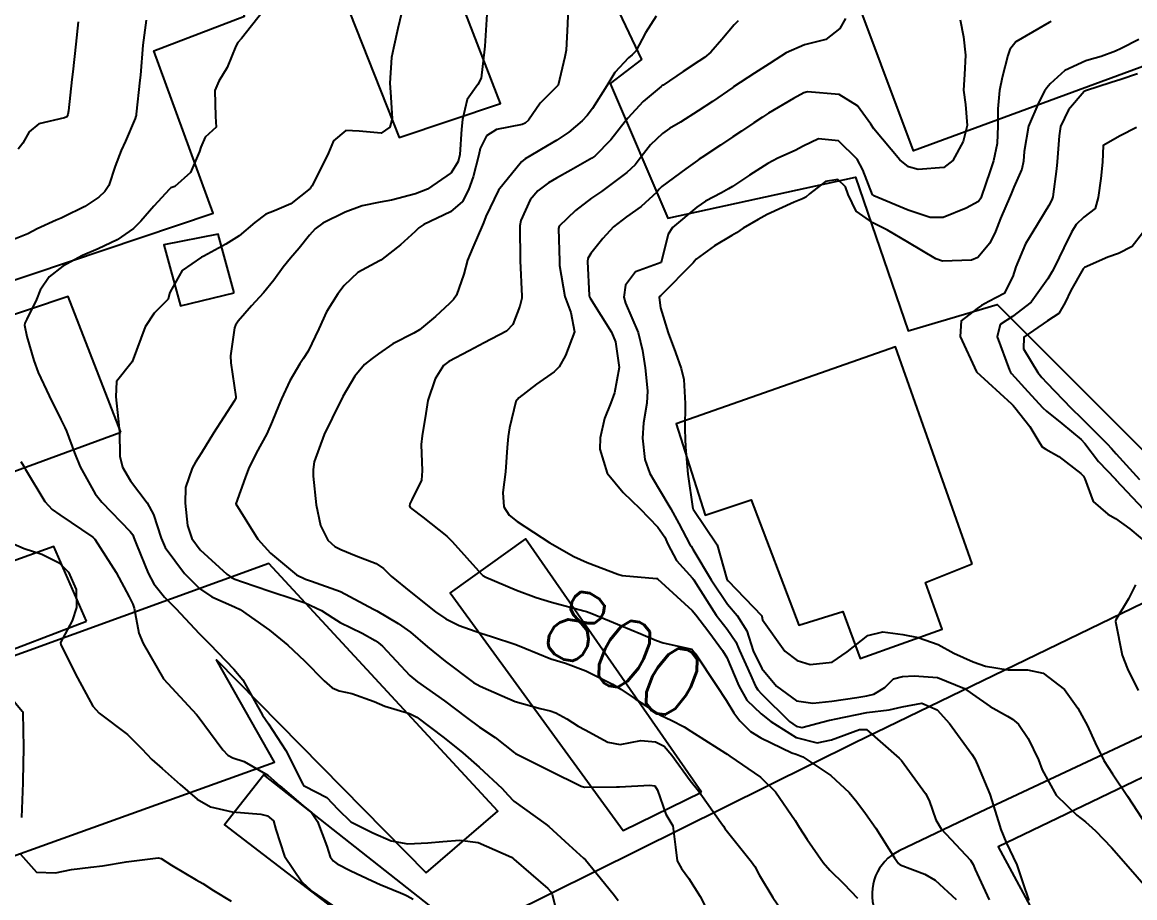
# Model space of a CAD drawing. Header units: metres. Extents: x 307586 to 320046, y 7427249 to 7434250.
# Drawn here: x 318907.2 to 318970.4, y 7428874.4 to 7428924.1 of the extents above; entities that cross this region are included whole.
import ezdxf
from ezdxf.enums import TextEntityAlignment as Align

# ---------------------------------------------------------------- set-up
doc = ezdxf.new("R2010")
doc.units = ezdxf.units.M
doc.header["$MEASUREMENT"] = 0
for name, color, linetype in [('Cotas', 45, 'Continuous'), ('Curvas de Nivel 1m', 11, 'Continuous'), ('Curvas de Nivel 5m', 15, 'Continuous'), ('Edificações', 30, 'Continuous'), ('Vias Primárias', 230, 'Continuous')]:
    doc.layers.add(name, color=color, linetype=linetype)
doc.styles.add('Style-STANDARD', font='STANDARD.shx')

msp = doc.modelspace()

# ---------------------------------------------------------------- linework, layer by layer
at = {"layer": 'Curvas de Nivel 1m', "flags": 128}
for points, elevation in [([(318928.72, 7428924.659), (318928.515, 7428923.78), (318928.256, 7428922.664), (318928.143, 7428922.136), (318928.058, 7428920.665), (318928.098, 7428920.155), (318928.18, 7428918.664), (318928.06, 7428918.17), (318927.56, 7428917.829), (318926.303, 7428917.942), (318925.562, 7428917.977), (318924.854, 7428917.4), (318924.573, 7428916.705), (318923.636, 7428914.83), (318923.55, 7428914.72), (318923.523, 7428914.69), (318922.422, 7428913.823), (318921.503, 7428913.412), (318921.013, 7428913.234), (318920.386, 7428912.757), (318919.485, 7428911.991), (318918.735, 7428911.523), (318917.473, 7428910.836), (318917.443, 7428910.821), (318917.341, 7428910.791), (318916.248, 7428910.019), (318915.56, 7428908.809), (318915.538, 7428908.723), (318915.447, 7428908.394), (318914.658, 7428907.599), (318914.141, 7428906.829), (318913.403, 7428904.84), (318912.513, 7428903.722), (318912.471, 7428902.849), (318912.618, 7428901.589), (318912.692, 7428900.847), (318912.707, 7428899.478), (318912.86, 7428898.845), (318913.321, 7428898.073), (318914.258, 7428896.826), (318914.629, 7428896.152), (318915.056, 7428894.813), (318915.275, 7428894.284), (318916.392, 7428892.799), (318917.244, 7428891.948), (318917.934, 7428891.474), (318919.234, 7428890.899), (318919.544, 7428890.757), (318921.221, 7428889.581), (318922.257, 7428888.73), (318923.2, 7428887.835), (318924.322, 7428886.703), (318924.786, 7428886.303), (318925.177, 7428886.123), (318925.889, 7428885.97), (318927.172, 7428885.531), (318927.773, 7428885.265), (318929.165, 7428884.838), (318929.589, 7428884.636), (318931.151, 7428883.465), (318932.198, 7428882.609), (318933.131, 7428881.787), (318934.433, 7428880.58), (318934.758, 7428880.224), (318935.106, 7428879.854), (318936.923, 7428878.552), (318937.091, 7428878.419), (318938.231, 7428877.377), (318939.064, 7428876.622), (318939.172, 7428876.519), (318939.77, 7428875.799), (318940.822, 7428874.502), (318941.04, 7428874.215)], 804), ([(318933.562, 7428924.601), (318933.454, 7428922.772), (318933.439, 7428922.602), (318933.253, 7428920.949), (318933.053, 7428920.605), (318932.457, 7428919.739), (318932.186, 7428918.614), (318932.128, 7428918.051), (318932.028, 7428916.615), (318931.942, 7428916.213), (318931.533, 7428915.581), (318930.202, 7428914.64), (318929.52, 7428914.378), (318928.154, 7428914.026), (318927.515, 7428913.904), (318926.488, 7428913.705), (318925.509, 7428913.347), (318924.249, 7428912.709), (318923.811, 7428912.402), (318923.493, 7428912.037), (318922.91, 7428911.294), (318922.403, 7428910.731), (318921.985, 7428910.217), (318921.46, 7428909.477), (318920.866, 7428908.749), (318920.188, 7428908.012), (318919.429, 7428907.152), (318919.273, 7428906.924), (318919.218, 7428906.772), (318919.001, 7428905.18), (318919.017, 7428904.774), (318919.307, 7428902.838), (318919.296, 7428902.771), (318919.202, 7428902.602), (318918.03, 7428900.78), (318917.342, 7428899.66), (318917.007, 7428899.123), (318916.814, 7428898.795), (318916.434, 7428897.681), (318916.413, 7428896.799), (318916.557, 7428895.531), (318916.793, 7428894.795), (318917.273, 7428894.142), (318918.789, 7428892.767), (318919.058, 7428892.57), (318919.25, 7428892.479), (318919.672, 7428892.332), (318921.243, 7428891.796), (318922.617, 7428891.349), (318923.239, 7428891.132), (318924.175, 7428890.706), (318924.81, 7428890.277), (318925.226, 7428890.023), (318926.486, 7428889.411), (318927.216, 7428888.99), (318927.41, 7428888.862), (318927.641, 7428888.664), (318929.188, 7428887.008), (318929.625, 7428886.636), (318931.172, 7428885.553), (318932.408, 7428884.608), (318933.158, 7428884.066), (318934.039, 7428883.474), (318935.143, 7428882.609), (318935.205, 7428882.569), (318937.129, 7428881.609), (318938.932, 7428880.707), (318939.115, 7428880.66), (318940.939, 7428880.678), (318941.116, 7428880.681), (318942.839, 7428880.761), (318943.117, 7428880.728), (318943.271, 7428880.478), (318943.745, 7428879.116), (318944.134, 7428878.464), (318944.288, 7428877.248), (318944.385, 7428876.46), (318944.63, 7428876.028), (318945.053, 7428875.469), (318945.705, 7428874.443), (318946.381, 7428873.085)], 803), ([(318914.213, 7428924.252), (318914.013, 7428922.834), (318913.881, 7428921.121), (318913.853, 7428920.836), (318913.642, 7428918.907), (318913.634, 7428918.839), (318913.621, 7428918.79), (318913.57, 7428918.656), (318913.022, 7428917.375), (318912.78, 7428916.848), (318912.435, 7428915.949), (318912.082, 7428914.854), (318911.862, 7428914.512), (318911.513, 7428914.196), (318910.718, 7428913.658), (318909.495, 7428913.057), (318909.378, 7428913.008), (318909.093, 7428912.894), (318908.008, 7428912.384), (318907.485, 7428912.11), (318906.633, 7428911.767)], 806), ([(318910.345, 7428924.166), (318910.202, 7428922.881), (318910.032, 7428921.318), (318909.985, 7428920.884), (318909.794, 7428919.106), (318909.756, 7428918.887), (318909.692, 7428918.767), (318909.57, 7428918.697), (318908.11, 7428918.36), (318907.558, 7428917.9), (318907.2, 7428917.261), (318906.93, 7428916.916)], 807), ([(318938.167, 7428924.545), (318938.154, 7428924.028), (318938.072, 7428922.546), (318937.999, 7428922.164), (318937.621, 7428920.55), (318937.61, 7428920.533), (318937.593, 7428920.512), (318936.603, 7428919.539), (318935.937, 7428918.566), (318935.746, 7428918.393), (318935.569, 7428918.325), (318934.112, 7428918.044), (318933.559, 7428917.674), (318933.192, 7428916.959), (318933.105, 7428916.604), (318932.794, 7428915.344), (318932.534, 7428914.61), (318932.187, 7428913.943), (318931.51, 7428913.359), (318929.988, 7428912.643), (318929.697, 7428912.45), (318929.497, 7428912.232), (318928.666, 7428911.477), (318927.612, 7428910.669), (318927.536, 7428910.606), (318927.472, 7428910.567), (318926.243, 7428909.904), (318925.458, 7428909.177), (318925.094, 7428908.695), (318924.461, 7428907.681), (318924.013, 7428906.711), (318923.41, 7428905.448), (318923.128, 7428905.001), (318922.932, 7428904.725), (318922.362, 7428903.757), (318921.901, 7428902.735), (318921.744, 7428902.361), (318921.36, 7428901.447), (318921.054, 7428900.743), (318920.459, 7428899.632), (318920.013, 7428898.753), (318919.841, 7428898.239), (318919.303, 7428896.76), (318920.56, 7428894.747), (318921.271, 7428893.955), (318922.754, 7428892.725), (318923.259, 7428892.475), (318923.61, 7428892.363), (318925.249, 7428891.772), (318927.131, 7428890.775), (318927.234, 7428890.713), (318927.316, 7428890.669), (318928.538, 7428889.963), (318929.221, 7428889.465), (318930.198, 7428888.63), (318931.201, 7428887.809), (318932.815, 7428886.604), (318933.181, 7428886.395), (318934.438, 7428885.844), (318935.173, 7428885.531), (318936.599, 7428885.125), (318937.167, 7428884.986), (318937.495, 7428884.874), (318938.108, 7428884.536), (318938.76, 7428884.128), (318939.157, 7428883.906), (318940.44, 7428883.217), (318941.149, 7428883.085), (318942.332, 7428883.308), (318943.15, 7428883.234), (318943.656, 7428882.98), (318944.085, 7428882.466), (318945.122, 7428881.039), (318945.604, 7428880.445), (318946.88, 7428878.648), (318947.013, 7428878.431), (318947.091, 7428878.311), (318948.618, 7428876.407), (318948.799, 7428876.142), (318949.056, 7428875.675), (318949.829, 7428874.392), (318951.026, 7428872.644)], 802), ([(318943.201, 7428924.484), (318942.588, 7428923.536), (318942.046, 7428922.496), (318941.838, 7428922.279), (318941.617, 7428922.107), (318940.841, 7428921.275), (318940.384, 7428920.518), (318939.58, 7428919.233), (318939.269, 7428918.84), (318938.991, 7428918.536), (318938.227, 7428917.879), (318937.556, 7428917.435), (318937.003, 7428917.104), (318936.078, 7428916.565), (318935.746, 7428916.363), (318935.539, 7428916.193), (318934.231, 7428914.589), (318933.508, 7428913.095), (318933.371, 7428912.735), (318933.314, 7428912.602), (318932.765, 7428911.326), (318932.467, 7428910.61), (318932.26, 7428909.817), (318931.854, 7428908.616), (318931.682, 7428908.385), (318931.446, 7428908.146), (318930.654, 7428907.412), (318929.744, 7428906.645), (318929.421, 7428906.455), (318928.23, 7428905.847), (318927.409, 7428905.28), (318927.056, 7428905.024), (318926.618, 7428904.678), (318926.063, 7428904.016), (318925.385, 7428902.868), (318925.306, 7428902.691), (318925.238, 7428902.55), (318924.314, 7428900.706), (318923.763, 7428899.139), (318923.697, 7428898.715), (318923.702, 7428898.34), (318923.863, 7428896.712), (318924.111, 7428895.527), (318924.524, 7428894.701), (318924.928, 7428894.344), (318925.278, 7428894.161), (318926.15, 7428893.806), (318927.27, 7428893.378), (318927.69, 7428893.086), (318928.131, 7428892.657), (318929.249, 7428891.732), (318930.653, 7428890.626), (318931.229, 7428890.221), (318931.999, 7428889.838), (318933.221, 7428889.415), (318933.842, 7428889.214), (318935.215, 7428888.764), (318935.725, 7428888.565), (318937.204, 7428887.954), (318938.042, 7428887.696), (318939.194, 7428887.275), (318940.719, 7428886.505), (318941.18, 7428886.218), (318941.996, 7428885.671), (318943.167, 7428884.913), (318943.433, 7428884.744), (318944.039, 7428884.467), (318944.792, 7428884.088), (318945.157, 7428883.846), (318946.724, 7428882.857), (318947.145, 7428882.595), (318947.24, 7428882.524), (318947.378, 7428882.426), (318949.125, 7428881.215), (318949.981, 7428880.391), (318951.097, 7428878.764), (318951.328, 7428878.378), (318951.783, 7428877.672), (318952.69, 7428876.364), (318953.059, 7428875.933), (318953.857, 7428875.154), (318954.643, 7428874.336)], 801), ([(318953.949, 7428924.355), (318953.637, 7428923.776), (318952.847, 7428923.151), (318951.628, 7428922.856), (318950.58, 7428922.396), (318949.999, 7428922.022), (318949.613, 7428921.781), (318948.781, 7428921.242), (318947.593, 7428920.461), (318947.576, 7428920.447), (318947.548, 7428920.43), (318946.388, 7428919.638), (318945.579, 7428919.108), (318944.574, 7428918.465), (318943.952, 7428918.089), (318943.563, 7428917.816), (318942.875, 7428917.165), (318942.346, 7428916.492), (318941.997, 7428916.036), (318941.534, 7428915.586), (318940.092, 7428914.521), (318939.519, 7428914.13), (318938.61, 7428913.441), (318937.689, 7428912.548), (318937.643, 7428912.406), (318937.693, 7428910.548), (318937.707, 7428910.311), (318937.997, 7428908.545), (318938.338, 7428907.643), (318938.55, 7428906.539), (318938.049, 7428905.183), (318937.678, 7428904.546), (318937.4, 7428904.27), (318936.389, 7428903.564), (318935.385, 7428902.794), (318935.224, 7428902.572), (318934.863, 7428901.075), (318934.779, 7428900.579), (318934.73, 7428899.962), (318934.631, 7428898.581), (318934.484, 7428897.414), (318934.542, 7428896.581), (318934.841, 7428896.12), (318935.295, 7428895.762), (318937.158, 7428894.551), (318937.282, 7428894.471), (318938.506, 7428893.762), (318939.272, 7428893.418), (318941.009, 7428892.759), (318941.265, 7428892.694), (318943.223, 7428892.521), (318943.263, 7428892.508), (318943.274, 7428892.491), (318945.237, 7428890.693), (318945.447, 7428890.448), (318946.186, 7428889.477), (318946.971, 7428888.432), (318947.207, 7428888.028), (318947.898, 7428886.419), (318948.357, 7428885.595), (318949.167, 7428884.827), (318949.715, 7428884.394), (318951.154, 7428883.47), (318952.339, 7428883.181), (318953.153, 7428883.338), (318954.757, 7428883.934), (318955.159, 7428883.935), (318957.015, 7428882.311), (318957.141, 7428882.173), (318958.505, 7428880.289), (318958.723, 7428879.9), (318959.098, 7428878.8), (318959.397, 7428878.277), (318961.067, 7428876.509), (318961.224, 7428876.258), (318961.335, 7428875.983), (318962.128, 7428874.249)], 799), ([(318960.484, 7428924.277), (318960.661, 7428923.303), (318960.784, 7428922.273), (318960.718, 7428921.161), (318960.674, 7428920.274), (318960.776, 7428919.464), (318960.87, 7428918.271), (318960.65, 7428917.364), (318960.067, 7428916.282), (318959.539, 7428915.873), (318958.086, 7428915.756), (318957.539, 7428915.914), (318957.043, 7428916.315), (318955.569, 7428918.07), (318955.398, 7428918.333), (318954.632, 7428919.393), (318953.59, 7428920.022), (318951.794, 7428920.175), (318951.59, 7428920.123), (318950.999, 7428919.801), (318949.578, 7428918.963), (318949.242, 7428918.747), (318948.756, 7428918.418), (318948.049, 7428917.942), (318947.561, 7428917.614), (318946.848, 7428917.142), (318945.792, 7428916.448), (318945.641, 7428916.35), (318945.541, 7428916.284), (318944.882, 7428915.805), (318943.526, 7428914.8), (318943.366, 7428914.64), (318943.229, 7428914.483), (318942.337, 7428913.67), (318941.509, 7428913.078), (318940.772, 7428912.511), (318940.161, 7428911.852), (318939.48, 7428910.995), (318939.307, 7428910.7), (318939.283, 7428910.532), (318939.388, 7428908.597), (318939.4, 7428908.531), (318939.452, 7428908.442), (318940.662, 7428906.511), (318940.881, 7428905.969), (318941.084, 7428904.503), (318940.833, 7428903.061), (318940.612, 7428902.508), (318940.261, 7428901.619), (318940.008, 7428900.513), (318939.999, 7428899.861), (318940.411, 7428898.509), (318941.316, 7428897.401), (318942.261, 7428896.49), (318943.292, 7428895.427), (318943.681, 7428894.869), (318943.862, 7428894.471), (318944.346, 7428893.536), (318945.264, 7428892.538), (318945.333, 7428892.449), (318945.456, 7428892.252), (318946.604, 7428890.436), (318947.225, 7428889.633), (318947.715, 7428888.919), (318947.94, 7428888.419), (318948.558, 7428887.043), (318948.85, 7428886.405), (318948.969, 7428886.191), (318949.179, 7428885.964), (318950.774, 7428884.384), (318951.16, 7428884.114), (318951.483, 7428884.053), (318952.695, 7428884.365), (318953.055, 7428884.47), (318953.164, 7428884.487), (318953.326, 7428884.519), (318955.169, 7428884.906), (318956.436, 7428885.052), (318957.172, 7428885.213), (318958.304, 7428885.423), (318959.171, 7428885.059), (318959.872, 7428884.273), (318961.146, 7428882.521), (318961.301, 7428882.258), (318961.462, 7428881.933), (318962.157, 7428880.25), (318962.654, 7428878.688), (318962.788, 7428878.243), (318963.082, 7428877.508), (318963.69, 7428876.231), (318964.042, 7428875.215), (318964.385, 7428874.22)], 798), ([(318965.643, 7428924.174), (318965.542, 7428924.112), (318963.631, 7428923.018), (318963.29, 7428922.58), (318963.181, 7428922.244), (318962.854, 7428920.997), (318962.711, 7428920.249), (318962.62, 7428919.212), (318962.623, 7428918.249), (318962.578, 7428917.235), (318962.362, 7428916.252), (318962.159, 7428915.639), (318961.694, 7428914.258), (318961.647, 7428914.133), (318961.52, 7428913.948), (318960.821, 7428913.575), (318959.51, 7428913.046), (318958.772, 7428913.036), (318957.514, 7428913.455), (318955.576, 7428914.276), (318955.523, 7428914.299), (318955.504, 7428914.311), (318955.496, 7428914.33), (318954.942, 7428915.744), (318954.612, 7428916.344), (318953.559, 7428917.399), (318952.419, 7428917.513), (318951.554, 7428917.091), (318951.089, 7428916.848), (318950.112, 7428916.401), (318949.54, 7428916.108), (318948.504, 7428915.449), (318947.527, 7428914.797), (318947.299, 7428914.658), (318946.906, 7428914.436), (318946.006, 7428913.957), (318945.515, 7428913.631), (318944.123, 7428912.471), (318943.884, 7428912.087), (318943.484, 7428910.48), (318942.022, 7428909.94), (318941.46, 7428909.186), (318941.35, 7428908.502), (318941.448, 7428908.165), (318942.171, 7428906.493), (318942.418, 7428905.485), (318942.565, 7428904.488), (318942.693, 7428903.184), (318942.662, 7428902.487), (318942.482, 7428901.373), (318942.415, 7428900.489), (318942.546, 7428899.283), (318942.827, 7428898.485), (318943.321, 7428897.658), (318944.038, 7428896.469), (318944.484, 7428895.651), (318945.112, 7428894.453), (318945.175, 7428894.345), (318945.28, 7428894.183), (318946.322, 7428892.439), (318947.242, 7428891.063), (318947.79, 7428890.422), (318948.349, 7428889.538), (318948.717, 7428888.407), (318949.198, 7428887.398), (318950.041, 7428886.391), (318951.175, 7428885.553), (318952.108, 7428885.436), (318953.175, 7428885.548), (318954.597, 7428885.759), (318955.178, 7428885.853), (318955.569, 7428885.936), (318956.192, 7428886.32), (318956.692, 7428886.813), (318957.193, 7428886.951), (318957.868, 7428886.975), (318959.192, 7428886.889), (318960.714, 7428886.265), (318961.18, 7428885.945), (318962.19, 7428885.233), (318963.167, 7428884.681), (318963.458, 7428884.527), (318963.793, 7428884.231), (318964.346, 7428883.413), (318964.922, 7428882.213), (318965.134, 7428881.636), (318965.933, 7428880.202), (318967.102, 7428879.068), (318967.593, 7428878.678), (318968.17, 7428878.174), (318969.079, 7428877.223), (318970.02, 7428876.15), (318971.055, 7428874.965)], 797), ([(318970.625, 7428923.147), (318969.628, 7428922.639), (318969.308, 7428922.491), (318968.489, 7428922.181), (318967.814, 7428921.994), (318967.619, 7428921.94), (318966.421, 7428921.392), (318965.599, 7428920.629), (318965.403, 7428920.405), (318965.27, 7428920.215), (318964.951, 7428919.584), (318964.365, 7428918.228), (318964.116, 7428916.789), (318964.082, 7428916.232), (318963.99, 7428915.79), (318963.531, 7428914.758), (318963.377, 7428914.39), (318963.319, 7428914.242), (318962.771, 7428912.987), (318962.481, 7428912.25), (318962.17, 7428911.576), (318961.481, 7428910.771), (318961.127, 7428910.617), (318959.477, 7428910.564), (318959.094, 7428910.678), (318957.493, 7428911.636), (318956.352, 7428912.322), (318955.507, 7428912.728), (318954.558, 7428913.389), (318954.114, 7428914.351), (318953.955, 7428914.781), (318953.531, 7428915.198), (318952.822, 7428915.075), (318951.913, 7428914.376), (318951.705, 7428914.194), (318951.52, 7428914.1), (318951.046, 7428913.915), (318949.511, 7428913.213), (318948.991, 7428912.932), (318948.149, 7428912.424), (318947.755, 7428912.172), (318947.497, 7428912.023), (318946.508, 7428911.42), (318945.476, 7428910.667), (318945.377, 7428910.549), (318945.302, 7428910.453), (318943.454, 7428908.606), (318943.389, 7428908.545), (318943.363, 7428908.481), (318943.444, 7428907.91), (318943.88, 7428906.473), (318944.299, 7428905.354), (318944.619, 7428904.462), (318944.761, 7428903.824), (318944.841, 7428902.458), (318944.83, 7428900.988), (318944.839, 7428900.458), (318944.87, 7428899.979), (318944.999, 7428898.455), (318945.282, 7428896.471), (318945.289, 7428896.45), (318946.659, 7428894.436), (318947.213, 7428892.48), (318947.236, 7428892.43), (318947.262, 7428892.394), (318949.192, 7428890.401), (318949.204, 7428890.372), (318949.231, 7428890.159), (318950.502, 7428888.387), (318951.205, 7428887.86), (318951.955, 7428887.62), (318953.204, 7428887.756), (318954.05, 7428888.347), (318955.222, 7428889.285), (318956.071, 7428889.475), (318957.223, 7428889.324), (318958.09, 7428889.165), (318959.218, 7428888.757), (318960.122, 7428888.271), (318961.206, 7428887.787), (318961.913, 7428887.542), (318963.199, 7428887.316), (318964.298, 7428887.322), (318965.197, 7428887.128), (318966.408, 7428886.198), (318967.173, 7428885.154), (318967.511, 7428884.528), (318967.688, 7428884.182), (318968.147, 7428883.17), (318968.643, 7428882.167), (318969.132, 7428881.411), (318969.98, 7428880.151), (318971.096, 7428878.458)], 796), ([(318970.491, 7428918.156), (318969.568, 7428917.682), (318968.606, 7428917.136), (318968.567, 7428916.18), (318968.468, 7428915.251), (318968.319, 7428914.182), (318968.143, 7428913.557), (318967.512, 7428913.056), (318967.066, 7428912.636), (318966.813, 7428912.197), (318966.375, 7428911.316), (318965.839, 7428910.206), (318965.712, 7428909.966), (318965.466, 7428909.549), (318964.508, 7428908.224), (318963.445, 7428907.414), (318962.741, 7428906.946), (318962.588, 7428906.248), (318963.279, 7428904.367), (318963.344, 7428904.241), (318963.402, 7428904.161), (318964.315, 7428903.149), (318965.178, 7428902.213), (318965.38, 7428902.019), (318966.246, 7428901.325), (318967.356, 7428900.413), (318967.558, 7428900.187), (318968.337, 7428899.169), (318969.303, 7428898.16), (318969.32, 7428898.147), (318969.333, 7428898.129), (318971.206, 7428896.141)], 794), ([(318970.84, 7428912.15), (318970.253, 7428911.397), (318969.485, 7428910.986), (318968.877, 7428910.774), (318967.536, 7428910.189), (318967.472, 7428910.121), (318966.766, 7428908.89), (318966.448, 7428908.2), (318966.078, 7428907.572), (318965.443, 7428907.172), (318964.102, 7428906.23), (318964.08, 7428905.573), (318964.897, 7428904.218), (318965.121, 7428903.935), (318965.397, 7428903.634), (318966.791, 7428902.196), (318967.375, 7428901.633), (318968.839, 7428900.168), (318969.085, 7428899.898), (318969.347, 7428899.598), (318970.661, 7428898.147)], 793), ([(318907.081, 7428899.167), (318907.233, 7428898.911), (318907.331, 7428898.751), (318908.453, 7428896.893), (318908.852, 7428896.44), (318909.296, 7428896.14), (318911.175, 7428894.861), (318911.281, 7428894.751), (318912.499, 7428892.848), (318913.239, 7428891.471), (318913.452, 7428891.054), (318913.528, 7428890.836), (318913.789, 7428889.402), (318914.025, 7428888.828), (318915.183, 7428886.81), (318917.069, 7428884.791), (318917.161, 7428884.68), (318918.565, 7428882.769), (318918.839, 7428882.474), (318919.129, 7428882.32), (318919.774, 7428882.106), (318921.119, 7428881.339), (318921.793, 7428880.733), (318923.102, 7428879.613), (318923.598, 7428879.213), (318923.934, 7428878.707), (318924.478, 7428877.293), (318924.658, 7428876.696), (318924.826, 7428876.459), (318925.059, 7428876.294), (318925.833, 7428875.905), (318927.049, 7428875.327), (318927.507, 7428875.122), (318928.66, 7428874.646), (318928.929, 7428874.529), (318929.041, 7428874.471), (318929.39, 7428874.286)], 806), ([(318905.642, 7428894.926), (318907.273, 7428894.221), (318908.271, 7428893.892), (318909.261, 7428893.416), (318909.792, 7428892.875), (318910.224, 7428891.889), (318910.249, 7428890.87), (318909.993, 7428890.104), (318909.335, 7428888.879), (318909.349, 7428888.74), (318910.305, 7428886.869), (318911.167, 7428885.263), (318911.526, 7428884.856), (318913.145, 7428883.65), (318913.956, 7428882.828), (318914.531, 7428882.223), (318915.122, 7428881.725), (318916.145, 7428880.8), (318917.105, 7428879.964), (318917.862, 7428879.54), (318919.098, 7428879.244), (318920.713, 7428879.127), (318921.096, 7428879.031), (318921.436, 7428878.737), (318921.569, 7428878.252), (318922.059, 7428876.73), (318923.049, 7428875.281), (318923.33, 7428875), (318923.675, 7428874.711), (318925.029, 7428873.767)], 807), ([(318905.533, 7428886.927), (318907.164, 7428884.971), (318907.186, 7428884.933), (318907.193, 7428884.91), (318907.193, 7428884.879), (318907.235, 7428882.908), (318907.198, 7428880.993), (318907.198, 7428880.909), (318907.123, 7428878.939)], 808), ([(318907.062, 7428876.839), (318907.979, 7428875.822), (318909.052, 7428875.783), (318909.957, 7428875.968), (318911.055, 7428876.106), (318911.724, 7428876.186), (318913.059, 7428876.413), (318914.878, 7428876.629), (318915.061, 7428876.593), (318915.644, 7428876.217), (318917.049, 7428875.39), (318917.434, 7428875.171), (318918.027, 7428874.775), (318919.034, 7428874.177)], 808)]:
    msp.add_lwpolyline(points, dxfattribs=dict(at, elevation=elevation))
at = {"layer": 'Curvas de Nivel 5m', "flags": 128}
for points, elevation in [([(318920.831, 7428924.752), (318919.627, 7428923.219), (318919.416, 7428922.981), (318919.3, 7428922.773), (318918.808, 7428921.57), (318918.329, 7428920.783), (318918.114, 7428920.259), (318918.138, 7428918.784), (318918.176, 7428918.172), (318917.555, 7428917.599), (318917.306, 7428917.033), (318917.244, 7428916.793), (318916.732, 7428915.597), (318915.832, 7428914.807), (318915.609, 7428914.722), (318915.521, 7428914.655), (318914.642, 7428913.687), (318913.907, 7428912.834), (318913.489, 7428912.42), (318912.562, 7428911.77), (318911.477, 7428911.256), (318910.593, 7428910.873), (318909.467, 7428910.274), (318908.688, 7428909.671), (318908.171, 7428908.903), (318907.967, 7428908.383), (318907.428, 7428907.261), (318907.304, 7428907.032), (318907.287, 7428906.911), (318907.417, 7428906.278), (318907.816, 7428904.906), (318908.07, 7428904.226), (318908.689, 7428902.897), (318909.36, 7428901.557), (318909.577, 7428901.108), (318909.675, 7428900.885), (318910.135, 7428899.666), (318910.455, 7428898.869), (318911.31, 7428897.322), (318911.676, 7428896.856), (318913.286, 7428895.196), (318913.439, 7428894.993), (318913.51, 7428894.837), (318913.659, 7428894.452), (318914.326, 7428892.824), (318914.641, 7428892.213), (318915.239, 7428891.462), (318915.882, 7428890.804), (318917.219, 7428889.381), (318917.516, 7428889.085), (318917.825, 7428888.781), (318919.192, 7428887.353), (318919.69, 7428886.755), (318920.359, 7428885.561), (318920.814, 7428884.743), (318921.156, 7428884.247), (318922.152, 7428882.73), (318923.114, 7428880.821), (318923.146, 7428880.752), (318923.23, 7428880.718), (318924.468, 7428880.061), (318925.1, 7428879.4), (318925.844, 7428878.682), (318927.084, 7428878.053), (318928.134, 7428877.597), (318929.075, 7428877.426), (318930.208, 7428877.497), (318931.077, 7428877.565), (318932.04, 7428877.649), (318933.077, 7428877.509), (318934.966, 7428876.67), (318935.063, 7428876.603), (318935.105, 7428876.57), (318937.046, 7428874.892), (318937.208, 7428874.711), (318937.284, 7428874.546), (318937.639, 7428873.15)], 805), ([(318947.858, 7428924.211), (318947.638, 7428923.982), (318946.92, 7428923.147), (318946.309, 7428922.443), (318945.936, 7428922.129), (318945.615, 7428921.918), (318944.735, 7428921.334), (318943.594, 7428920.565), (318943.543, 7428920.531), (318943.48, 7428920.481), (318942.447, 7428919.629), (318941.575, 7428918.691), (318941.432, 7428918.502), (318940.616, 7428917.455), (318939.699, 7428916.528), (318939.542, 7428916.414), (318938.343, 7428915.733), (318937.53, 7428915.279), (318937.078, 7428915.003), (318936.475, 7428914.56), (318936.041, 7428914.041), (318935.506, 7428912.86), (318935.449, 7428912.571), (318935.473, 7428910.57), (318935.568, 7428908.569), (318935.564, 7428908.456), (318935.444, 7428907.988), (318935.054, 7428906.95), (318934.683, 7428906.581), (318933.416, 7428905.909), (318932.565, 7428905.455), (318931.405, 7428904.86), (318931.1, 7428904.625), (318930.641, 7428903.873), (318930.224, 7428902.632), (318930.107, 7428901.898), (318929.895, 7428900.635), (318929.841, 7428900.142), (318929.898, 7428898.634), (318929.859, 7428898.101), (318929.308, 7428896.98), (318929.183, 7428896.764), (318929.181, 7428896.642), (318929.22, 7428896.559), (318929.301, 7428896.475), (318929.936, 7428895.994), (318931.286, 7428894.919), (318931.589, 7428894.617), (318933.264, 7428892.753), (318933.345, 7428892.68), (318933.504, 7428892.596), (318935.252, 7428891.857), (318936.366, 7428891.439), (318937.242, 7428891.17), (318939.079, 7428890.678), (318939.235, 7428890.633), (318939.54, 7428890.517), (318941.226, 7428889.834), (318942.331, 7428889.38), (318943.218, 7428888.989), (318943.597, 7428888.855), (318945.213, 7428888.49), (318945.267, 7428888.449), (318945.426, 7428888.232), (318946.627, 7428886.436), (318947.175, 7428885.6), (318947.617, 7428884.873), (318947.954, 7428884.418), (318948.566, 7428883.818), (318949.153, 7428883.45), (318950.913, 7428882.615), (318951.144, 7428882.523), (318951.533, 7428882.376), (318953.127, 7428881.325), (318954.159, 7428880.344), (318954.598, 7428879.828), (318955.101, 7428879.162), (318955.674, 7428878.324), (318956.742, 7428876.639), (318956.969, 7428876.311), (318957.062, 7428876.241), (318958.475, 7428875.707), (318959.054, 7428875.368), (318960.251, 7428874.268)], 800), ([(318970.561, 7428921.203), (318969.604, 7428920.883), (318969.063, 7428920.714), (318967.594, 7428920.242), (318967.56, 7428920.224), (318967.522, 7428920.191), (318966.631, 7428919.151), (318966.173, 7428918.204), (318966.096, 7428917.676), (318965.995, 7428916.206), (318965.952, 7428915.801), (318965.743, 7428914.208), (318965.683, 7428914.047), (318965.518, 7428913.72), (318964.607, 7428912.223), (318964.191, 7428911.531), (318963.637, 7428910.238), (318963.467, 7428909.686), (318962.981, 7428908.721), (318962.103, 7428908.254), (318961.681, 7428908.028), (318961.447, 7428907.859), (318960.54, 7428907.166), (318960.473, 7428906.269), (318961.403, 7428904.26), (318963.385, 7428902.451), (318963.49, 7428902.345), (318963.584, 7428902.237), (318964.437, 7428901.154), (318965.007, 7428900.215), (318965.135, 7428899.998), (318965.35, 7428899.876), (318966.09, 7428899.458), (318967.336, 7428898.487), (318967.481, 7428898.334), (318967.558, 7428898.187), (318968.043, 7428896.902), (318968.861, 7428896.167), (318969.309, 7428895.919), (318970.121, 7428895.331), (318971.286, 7428894.361)], 795), ([(318970.444, 7428892.148), (318970.043, 7428891.36), (318969.331, 7428890.159), (318969.313, 7428890.078), (318969.692, 7428888.155), (318969.984, 7428887.374), (318970.603, 7428886.146)], 795)]:
    msp.add_lwpolyline(points, dxfattribs=dict(at, elevation=elevation))
at = {"layer": 'Edificações'}
for points in [[(318970.529, 7428963.97), (318966.704, 7428962.059), (318963.151, 7428970.93), (318939.104, 7428962.469), (318941.564, 7428954.144), (318927.218, 7428948.685), (318930.77, 7428939.404), (318957.14, 7428948.548), (318958.506, 7428944.59), (318944.98, 7428940.223), (318948.112, 7428931.06), (318939.641, 7428927.784), (318942.36, 7428922.012), (318940.583, 7428920.648), (318943.863, 7428913.005), (318954.52, 7428915.325), (318957.526, 7428906.591), (318962.581, 7428908.092), (318975.569, 7428895.094)], [(318989.666, 7428928.564), (318957.831, 7428916.827), (318954.142, 7428926.654), (318965.209, 7428931.294), (318961.794, 7428941.12), (318976.828, 7428945.784)], [(318895.18, 7428915.465), (318883.176, 7428911.95), (318883.806, 7428909.692), (318895.217, 7428913.097), (318897.44, 7428906.361), (318918.014, 7428913.288), (318914.641, 7428922.517), (318919.791, 7428924.478), (318916.271, 7428933.964), (318904.823, 7428929.967), (318902.443, 7428929.144), (318906.26, 7428918.846), (318895.18, 7428915.465)], [(318930.79, 7428928.738), (318925.062, 7428926.5), (318928.588, 7428917.581), (318934.353, 7428919.524), (318930.79, 7428928.738)], [(318919.206, 7428908.75), (318918.296, 7428912.094), (318915.203, 7428911.476), (318916.149, 7428908.023), (318919.206, 7428908.75)], [(318912.767, 7428900.827), (318909.768, 7428908.545), (318894.14, 7428903.303), (318893.564, 7428904.859), (318887.739, 7428902.727), (318891.083, 7428893.435), (318903.885, 7428897.583), (318912.767, 7428900.827)], [(318961.167, 7428893.342), (318956.791, 7428905.681), (318944.326, 7428901.31), (318945.988, 7428896.109), (318948.592, 7428896.994), (318951.306, 7428889.856), (318953.799, 7428890.631), (318954.796, 7428887.975), (318959.45, 7428889.635), (318958.508, 7428892.291), (318961.167, 7428893.342)], [(318910.821, 7428890.086), (318908.962, 7428894.336), (318897.517, 7428890.224), (318899.305, 7428885.689), (318910.821, 7428890.086)], [(318945.778, 7428880.366), (318935.762, 7428894.762), (318931.477, 7428891.705), (318941.326, 7428878.198), (318945.778, 7428880.366)], [(318930.119, 7428875.779), (318934.199, 7428879.297), (318921.176, 7428893.366), (318899.025, 7428885.333), (318902.715, 7428875.327), (318921.496, 7428882.082), (318918.198, 7428887.888), (318930.119, 7428875.779)], [(318981.9, 7428868.529), (318991.028, 7428873.706), (318988.398, 7428878.032), (318986, 7428877.105), (318983.138, 7428883.286), (318979.967, 7428882.436), (318978.574, 7428884.909), (318962.64, 7428877.26), (318967.436, 7428868.374), (318978.606, 7428874.229), (318981.9, 7428868.529)], [(318931.012, 7428873.369), (318920.896, 7428881.352), (318918.66, 7428878.505), (318927.77, 7428871.526), (318931.012, 7428873.369)]]:
    msp.add_lwpolyline(points, dxfattribs=at)
at = {"layer": 'Vias Primárias'}
msp.add_lwpolyline([(318970.887, 7428891.118), (318954.489, 7428883.184), (318934.786, 7428873.402), (318920.039, 7428866.12), (318907.607, 7428859.912, -0.285951), (318900.605, 7428860.572, -0.149585), (318898.425, 7428863.608), (318894.857, 7428872.912), (318889.965, 7428887.063), (318884.412, 7428902.657), (318878.195, 7428919.988), (318872.179, 7428936.913), (318865.569, 7428955.424), (318858.956, 7428974.01), (318855.053, 7428985.003, -0.515847), (318858.752, 7428990.282), (318873.814, 7428996.287), (318902.77, 7429006.546), (318915.394, 7429011.415)], format="xyb", dxfattribs=at)
msp.add_lwpolyline([(318970.887, 7428891.118), (318954.489, 7428883.184), (318934.786, 7428873.402), (318920.039, 7428866.12), (318907.607, 7428859.912, -0.285951), (318900.605, 7428860.572, -0.149585), (318898.425, 7428863.608), (318894.857, 7428872.912), (318889.965, 7428887.063), (318884.412, 7428902.657), (318878.195, 7428919.988), (318872.179, 7428936.913), (318865.569, 7428955.424), (318858.956, 7428974.01), (318855.053, 7428985.003, -0.515847), (318858.752, 7428990.282), (318873.814, 7428996.287), (318902.77, 7429006.546), (318915.394, 7429011.415)], format="xyb", dxfattribs=at)
at = {"layer": 'Vias Primárias', "elevation": 782.432}
msp.add_lwpolyline([(318976.491, 7428886.214), (318961.616, 7428879.235), (318957.006, 7428877.031, 0.385867), (318955.629, 7428873.663), (318960.377, 7428864.557), (318967.268, 7428850.531), (318973.116, 7428839.69, -0.156604)], format="xyb", dxfattribs=at)
msp.add_lwpolyline([(318976.491, 7428886.214), (318961.616, 7428879.235), (318957.006, 7428877.031, 0.385867), (318955.629, 7428873.663), (318960.377, 7428864.557), (318967.268, 7428850.531), (318973.116, 7428839.69, -0.156604)], format="xyb", dxfattribs=at)

# ---------------------------------------------------------------- texts
at = {"layer": 'Cotas', "style": 'Style-STANDARD'}
msp.add_text('800', height=4, rotation=329.85801, dxfattribs=at).set_placement((318941.382, 7428888.224, 800), align=Align.MIDDLE_CENTER)

doc.saveas('drawing.dxf')
